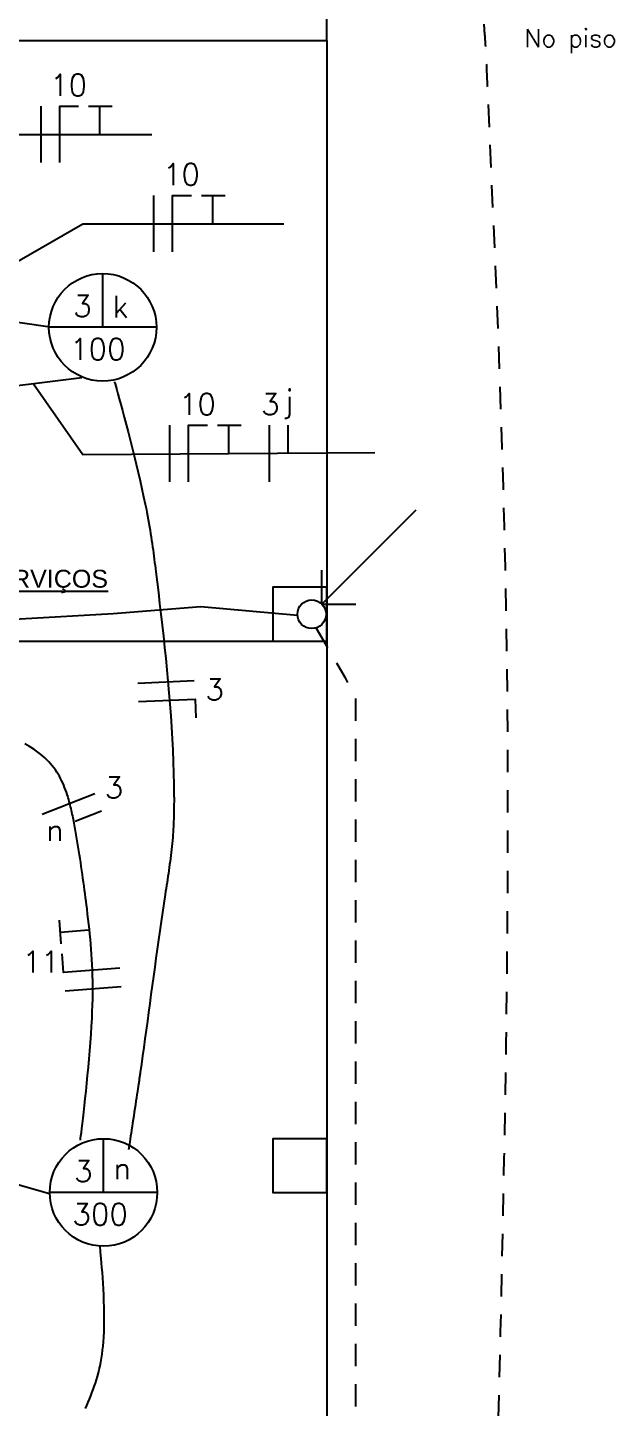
# Model space of a CAD drawing. Header units: millimetres. Extents: x 37 to 167, y 28 to 58.
# Drawn here: x 49.98 to 53.25, y 38.75 to 46.45 of the extents above; entities that cross this region are included whole.
import ezdxf

# ---------------------------------------------------------------- set-up
doc = ezdxf.new("R2010")
doc.units = ezdxf.units.MM
doc.linetypes.add('HIDDEN2', pattern=[0.1875, 0.125, -0.0625])
for name, color, linetype in [('ELE-ELETRODUTOS', 5, 'Continuous'), ('ELE-FIAÇÃO', 10, 'Continuous'), ('ELE-PONTO_ELÉTRICO', 14, 'Continuous'), ('PAREDE', 8, 'Continuous'), ('PISO', 4, 'Continuous'), ('TXT_0', 7, 'Continuous')]:
    doc.layers.add(name, color=color, linetype=linetype)
doc.styles.add('ADITIVOCAD', font='RomanS')
doc.styles.get("Standard").update_dxf_attribs({"font": 'Arial'})

# ---------------------------------------------------------------- blocks, each defined once
blk = doc.blocks.new('ADCE_LINCT')
for p, q in [((0, 0), (0, 0.2499)), ((0.2499, 0), (-0.2499, 0))]:
    blk.add_line(p, q)
blk.add_circle((0, 0), 0.2499)
at = {"flags": 8}
for tag, p in [('$A', (-0.089, 0.0992)), ('$B', (0.0909, 0.096)), ('$C', (-0.0013, -0.1014))]:
    blk.add_attdef(tag, p, '', height=0.1, dxfattribs=at)
blk = doc.blocks.new('ADCE_FNT')
at = {"flags": 128}
for points in [[(-0.1565, -0.15), (-0.1565, 0.15)], [(-0.0575, -0.15), (-0.0575, 0.15), (0.0425, 0.15)], [(0.0965, 0.15), (0.2215, 0.15)], [(0.1565, 0), (0.1565, 0.15)]]:
    blk.add_lwpolyline(points, dxfattribs=at)
at = {"flags": 8}
blk.add_attdef('A', (-0.0374, 0.212), '', height=0.1, dxfattribs=at)
blk = doc.blocks.new('ADCE_FR')
at = {"flags": 128}
for points in [[(-0.0495, -0.15), (-0.0495, 0.15)], [(0.0495, 0), (0.0495, 0.15)]]:
    blk.add_lwpolyline(points, dxfattribs=at)
at = {"flags": 8}
for tag, p in [('A', (-0.0393, 0.2618)), ('B', (0.0487, 0.2618))]:
    blk.add_attdef(tag, p, '', height=0.1, dxfattribs=at)
blk = doc.blocks.new('ADCE_FN')
at = {"flags": 128}
for points in [[(-0.0495, -0.15), (-0.0495, 0.15)], [(0.0495, -0.15), (0.0495, 0.15), (0.1495, 0.15)]]:
    blk.add_lwpolyline(points, dxfattribs=at)
at = {"flags": 8}
blk.add_attdef('A', (-0.043, 0.212), '', height=0.1, dxfattribs=at)
blk = doc.blocks.new('ADCE_TUB-DESCE2')
for p, q in [((0.3867, 0.3867), (0.0376, 0.0376)), ((0.0376, 0.0376), (0.0376, 0.1642)), ((0.0376, 0.0376), (0.1642, 0.0376))]:
    blk.add_line(p, q)
blk.add_circle((0, 0), 0.0532)

msp = doc.modelspace()

# ---------------------------------------------------------------- linework, layer by layer
msp.add_line((49.1577, 43.0251), (51.6485, 43.0251))
at = {"layer": 'ELE-ELETRODUTOS', "linetype": 'HIDDEN2', "flags": 128}
for points in [[(51.6083, 47.8136), (51.6091, 47.8134), (51.6114, 47.8128), (51.615, 47.8118), (51.62, 47.8105), (51.6261, 47.8088), (51.6332, 47.8069), (51.6413, 47.8046), (51.6503, 47.8021), (51.66, 47.7994), (51.6704, 47.7964), (51.6813, 47.7933), (51.6926, 47.79), (51.7043, 47.7865), (51.7161, 47.7829), (51.7281, 47.7792), (51.7401, 47.7754), (51.7519, 47.7716), (51.7636, 47.7677), (51.7749, 47.7638), (51.7859, 47.76), (51.793, 47.7574), (51.7998, 47.7548), (51.8065, 47.7522), (51.813, 47.7497), (51.8192, 47.7471), (51.8253, 47.7446), (51.8313, 47.742), (51.8371, 47.7395), (51.8427, 47.7369), (51.8483, 47.7344), (51.8537, 47.7318), (51.859, 47.7292), (51.8643, 47.7267), (51.8695, 47.7241), (51.8747, 47.7215), (51.8798, 47.7189), (51.8849, 47.7163), (51.8899, 47.7136), (51.895, 47.7109), (51.9001, 47.7082), (51.9131, 47.7013), (51.9262, 47.6942), (51.9395, 47.687), (51.9529, 47.6796), (51.9665, 47.6721), (51.9801, 47.6644), (51.9938, 47.6565), (52.0075, 47.6485), (52.0213, 47.6403), (52.035, 47.632), (52.0488, 47.6235), (52.0626, 47.6149), (52.0763, 47.6062), (52.0899, 47.5973), (52.1034, 47.5883), (52.1169, 47.5791), (52.1302, 47.5698), (52.1434, 47.5603), (52.1564, 47.5507), (52.1693, 47.541), (52.1693, 47.541), (52.1747, 47.5368), (52.1801, 47.5326), (52.1854, 47.5284), (52.1908, 47.5241), (52.196, 47.5198), (52.2013, 47.5154), (52.2065, 47.5111), (52.2116, 47.5067), (52.2168, 47.5022), (52.2219, 47.4978), (52.2269, 47.4932), (52.2319, 47.4887), (52.2368, 47.4841), (52.2417, 47.4795), (52.2466, 47.4748), (52.2514, 47.4701), (52.2562, 47.4653), (52.2609, 47.4605), (52.2656, 47.4556), (52.2703, 47.4507), (52.2769, 47.4435), (52.2835, 47.4362), (52.2899, 47.4288), (52.2962, 47.4213), (52.3025, 47.4136), (52.3086, 47.4059), (52.3146, 47.3981), (52.3205, 47.3902), (52.3263, 47.3823), (52.3319, 47.3742), (52.3375, 47.366), (52.3429, 47.3578), (52.3483, 47.3495), (52.3534, 47.3411), (52.3585, 47.3326), (52.3635, 47.3241), (52.3683, 47.3155), (52.373, 47.3068), (52.3775, 47.298), (52.3819, 47.2892), (52.3819, 47.2892), (52.3854, 47.2821), (52.3888, 47.2749), (52.392, 47.2677), (52.3952, 47.2605), (52.3984, 47.2532), (52.4014, 47.2459), (52.4044, 47.2385), (52.4072, 47.2311), (52.41, 47.2237), (52.4127, 47.2163), (52.4154, 47.2088), (52.4179, 47.2013), (52.4204, 47.1938), (52.4228, 47.1863), (52.4252, 47.1787), (52.4274, 47.1711), (52.4296, 47.1635), (52.4318, 47.1559), (52.4338, 47.1483), (52.4358, 47.1406), (52.4377, 47.1331), (52.4395, 47.1255), (52.4413, 47.1179), (52.443, 47.1103), (52.4447, 47.1027), (52.4463, 47.095), (52.4479, 47.0874), (52.4494, 47.0797), (52.4509, 47.0721), (52.4523, 47.0644), (52.4537, 47.0567), (52.4551, 47.049), (52.4564, 47.0414), (52.4577, 47.0337), (52.459, 47.026), (52.4602, 47.0183), (52.4615, 47.0105), (52.4627, 47.0028), (52.4639, 46.9951), (52.4651, 46.9874), (52.4658, 46.9828), (52.4665, 46.9781), (52.4672, 46.9735), (52.468, 46.9688), (52.4687, 46.9642), (52.4694, 46.9595), (52.4701, 46.9549), (52.4707, 46.9502), (52.4714, 46.9456), (52.4721, 46.9409), (52.4728, 46.9363), (52.4735, 46.9316), (52.4742, 46.927), (52.4748, 46.9223), (52.4755, 46.9177), (52.4762, 46.913), (52.4768, 46.9083), (52.4775, 46.9037), (52.4781, 46.899), (52.4788, 46.8944), (52.4813, 46.8758), (52.4837, 46.8573), (52.4861, 46.8387), (52.4884, 46.8201), (52.4906, 46.8015), (52.4928, 46.7829), (52.495, 46.7643), (52.4971, 46.7457), (52.4991, 46.7271), (52.5011, 46.7085), (52.503, 46.6899), (52.505, 46.6712), (52.5068, 46.6526), (52.5087, 46.634), (52.5105, 46.6153), (52.5123, 46.5967), (52.5141, 46.578), (52.5158, 46.5594), (52.5176, 46.5407), (52.5193, 46.5221), (52.5193, 46.5221), (52.5202, 46.5126), (52.5211, 46.5032), (52.5219, 46.4937), (52.5228, 46.4843), (52.5236, 46.4748), (52.5245, 46.4654), (52.5253, 46.4559), (52.5261, 46.4465), (52.5269, 46.437), (52.5277, 46.4275), (52.5284, 46.4181), (52.5292, 46.4086), (52.5299, 46.3992), (52.5306, 46.3897), (52.5313, 46.3802), (52.5319, 46.3708), (52.5325, 46.3613), (52.5331, 46.3518), (52.5337, 46.3424), (52.5342, 46.3329), (52.5342, 46.3328), (52.5342, 46.3327), (52.5342, 46.3327), (52.5342, 46.3326), (52.5342, 46.3325), (52.5342, 46.3324), (52.5342, 46.3324), (52.5342, 46.3323), (52.5342, 46.3322), (52.5342, 46.3321), (52.5342, 46.3321), (52.5342, 46.332), (52.5342, 46.3319), (52.5343, 46.3318), (52.5343, 46.3318), (52.5343, 46.3317), (52.5343, 46.3316), (52.5343, 46.3315), (52.5343, 46.3315), (52.5343, 46.3314), (52.535, 46.3182), (52.5356, 46.305), (52.5363, 46.2918), (52.537, 46.2786), (52.5376, 46.2654), (52.5383, 46.2521), (52.5389, 46.2389), (52.5395, 46.2257), (52.5401, 46.2125), (52.5407, 46.1993), (52.5413, 46.1861), (52.5419, 46.1729), (52.5425, 46.1597), (52.5431, 46.1465), (52.5437, 46.1333), (52.5443, 46.1201), (52.5449, 46.107), (52.5455, 46.0938), (52.546, 46.0807), (52.5466, 46.0676), (52.5567, 45.8388), (52.5665, 45.6146), (52.5762, 45.3942), (52.5855, 45.1767), (52.5944, 44.9613), (52.603, 44.7471), (52.6111, 44.5333), (52.6187, 44.319), (52.6258, 44.1035), (52.6323, 43.8858), (52.6382, 43.6652), (52.6434, 43.4407), (52.6479, 43.2115), (52.6516, 42.9769), (52.6545, 42.7358), (52.6565, 42.4876), (52.6576, 42.2313), (52.6578, 41.9662), (52.657, 41.6913), (52.6551, 41.4059), (52.652, 41.1015), (52.648, 40.7878), (52.643, 40.4675), (52.6373, 40.1433), (52.6309, 39.8178), (52.624, 39.4937), (52.6168, 39.1738), (52.6092, 38.8608), (52.6016, 38.5573), (52.5939, 38.266), (52.5864, 37.9897), (52.5791, 37.731), (52.5722, 37.4927), (52.5658, 37.2773), (52.56, 37.0877), (52.555, 36.9266), (52.5509, 36.7965), (52.5478, 36.7003), (52.5458, 36.6406), (52.5451, 36.6201)], [(51.5887, 43.0978), (51.7501, 42.8233), (51.8097, 42.7044), (51.8097, 36.6029)]]:
    msp.add_lwpolyline(points, dxfattribs=at)
at = {"layer": 'ELE-ELETRODUTOS', "flags": 128}
for points in [[(47.4698, 44.7898), (48.4849, 44.9357), (48.865, 44.9578, -0.6842), (49.2948, 44.8951), (50.0917, 44.7794)], [(46.8545, 40.7428), (48.9209, 40.2653, -0.6841), (49.2462, 40.1889), (50.1024, 39.9453)]]:
    msp.add_lwpolyline(points, format="xyb", dxfattribs=at)
for points in [[(50.2818, 44.4935), (49.6528, 44.4156)], [(50.4644, 44.4719), (50.4653, 44.4689), (50.4677, 44.4602), (50.4716, 44.4462), (50.4768, 44.4273), (50.4832, 44.4039), (50.4907, 44.3764), (50.4991, 44.3452), (50.5084, 44.3107), (50.5183, 44.2734), (50.5288, 44.2335), (50.5398, 44.1916), (50.551, 44.1481), (50.5624, 44.1033), (50.5738, 44.0576), (50.5851, 44.0114), (50.5962, 43.9653), (50.607, 43.9194), (50.6173, 43.8744), (50.627, 43.8305), (50.6359, 43.7881), (50.6404, 43.7661), (50.6446, 43.7445), (50.6486, 43.7235), (50.6524, 43.703), (50.656, 43.6829), (50.6595, 43.6632), (50.6627, 43.6439), (50.6658, 43.6249), (50.6687, 43.6063), (50.6715, 43.5879), (50.6742, 43.5698), (50.6767, 43.5518), (50.6792, 43.5341), (50.6816, 43.5165), (50.6839, 43.499), (50.6861, 43.4816), (50.6883, 43.4643), (50.6905, 43.4469), (50.6927, 43.4296), (50.6948, 43.4122), (50.6948, 43.4122), (50.702, 43.3542), (50.7091, 43.2953), (50.7163, 43.2357), (50.7234, 43.1753), (50.7304, 43.1142), (50.7372, 43.0525), (50.7439, 42.9903), (50.7504, 42.9276), (50.7567, 42.8645), (50.7626, 42.801), (50.7682, 42.7373), (50.7734, 42.6733), (50.7782, 42.6092), (50.7825, 42.545), (50.7863, 42.4807), (50.7896, 42.4165), (50.7922, 42.3524), (50.7943, 42.2885), (50.7957, 42.2247), (50.7963, 42.1613), (50.7963, 42.1613), (50.7964, 42.1505), (50.7964, 42.1397), (50.7964, 42.1289), (50.7963, 42.1181), (50.7962, 42.1073), (50.7961, 42.0966), (50.796, 42.0858), (50.7958, 42.0751), (50.7956, 42.0643), (50.7954, 42.0536), (50.7951, 42.0429), (50.7948, 42.0322), (50.7944, 42.0215), (50.794, 42.0108), (50.7935, 42.0001), (50.793, 41.9894), (50.7924, 41.9787), (50.7918, 41.9681), (50.7911, 41.9574), (50.7903, 41.9467), (50.7891, 41.93), (50.7876, 41.9133), (50.7861, 41.8966), (50.7844, 41.8799), (50.7826, 41.8632), (50.7807, 41.8466), (50.7787, 41.8299), (50.7766, 41.8132), (50.7744, 41.7965), (50.7721, 41.7799), (50.7698, 41.7632), (50.7674, 41.7465), (50.765, 41.7298), (50.7625, 41.713), (50.7599, 41.6963), (50.7574, 41.6795), (50.7548, 41.6628), (50.7522, 41.646), (50.7497, 41.6291), (50.7471, 41.6123), (50.7395, 41.562), (50.7319, 41.5114), (50.7245, 41.4607), (50.7172, 41.4099), (50.7099, 41.3589), (50.7028, 41.308), (50.6957, 41.2571), (50.6886, 41.2062), (50.6817, 41.1555), (50.6748, 41.1049), (50.6679, 41.0545), (50.6611, 41.0044), (50.6544, 40.9546), (50.6476, 40.9052), (50.641, 40.8562), (50.6343, 40.8077), (50.6277, 40.7596), (50.621, 40.7121), (50.6144, 40.6653), (50.6078, 40.6191), (50.6078, 40.6191), (50.607, 40.6134), (50.6062, 40.6078), (50.6054, 40.6022), (50.6046, 40.5965), (50.6037, 40.5908), (50.6029, 40.5851), (50.6021, 40.5794), (50.6012, 40.5736), (50.6004, 40.5677), (50.5995, 40.5618), (50.5986, 40.5558), (50.5977, 40.5497), (50.5968, 40.5436), (50.5959, 40.5373), (50.5949, 40.5309), (50.594, 40.5244), (50.593, 40.5178), (50.592, 40.5111), (50.5909, 40.5042), (50.5899, 40.4971), (50.5899, 40.4971), (50.5871, 40.4787), (50.5842, 40.4594), (50.5811, 40.4394), (50.578, 40.4191), (50.5749, 40.3985), (50.5717, 40.3778), (50.5685, 40.3573), (50.5654, 40.337), (50.5624, 40.3173), (50.5595, 40.2983), (50.5567, 40.2803), (50.5541, 40.2633), (50.5516, 40.2475), (50.5494, 40.2333), (50.5475, 40.2207), (50.5458, 40.21), (50.5445, 40.2013), (50.5435, 40.1949), (50.5429, 40.1909), (50.5426, 40.1895)], [(47.0272, 43.1751), (47.1844, 42.9509), (47.6202, 42.8516), (48.4306, 42.9127), (49.4168, 43.1188), (50.4565, 43.1799), (50.9458, 43.218), (51.4854, 43.17)], [(50.2741, 40.2415), (50.2745, 40.2444), (50.2756, 40.2529), (50.2773, 40.2665), (50.2795, 40.2849), (50.2823, 40.3077), (50.2855, 40.3346), (50.289, 40.3651), (50.2929, 40.3988), (50.297, 40.4355), (50.3013, 40.4746), (50.3057, 40.5159), (50.3101, 40.559), (50.3145, 40.6034), (50.3188, 40.6488), (50.3229, 40.6948), (50.3269, 40.741), (50.3305, 40.7871), (50.3338, 40.8327), (50.3367, 40.8774), (50.3391, 40.9208), (50.3407, 40.9583), (50.342, 40.9946), (50.3428, 41.0297), (50.3433, 41.0637), (50.3434, 41.0967), (50.3431, 41.1289), (50.3425, 41.1602), (50.3415, 41.1907), (50.3403, 41.2207), (50.3387, 41.25), (50.3369, 41.2789), (50.3349, 41.3074), (50.3325, 41.3356), (50.33, 41.3635), (50.3273, 41.3913), (50.3243, 41.4191), (50.3212, 41.4469), (50.318, 41.4749), (50.3146, 41.503), (50.311, 41.5315), (50.3084, 41.5522), (50.3058, 41.5731), (50.303, 41.5942), (50.3003, 41.6154), (50.2974, 41.6368), (50.2945, 41.6584), (50.2916, 41.68), (50.2885, 41.7018), (50.2854, 41.7236), (50.2823, 41.7456), (50.2791, 41.7676), (50.2758, 41.7897), (50.2724, 41.8119), (50.269, 41.8341), (50.2655, 41.8563), (50.2619, 41.8785), (50.2583, 41.9007), (50.2546, 41.923), (50.2508, 41.9452), (50.247, 41.9673), (50.2451, 41.9778), (50.2432, 41.9882), (50.2413, 41.9987), (50.2394, 42.0091), (50.2374, 42.0195), (50.2354, 42.0298), (50.2334, 42.0402), (50.2313, 42.0505), (50.2291, 42.0607), (50.2269, 42.071), (50.2246, 42.0811), (50.2222, 42.0913), (50.2198, 42.1014), (50.2173, 42.1114), (50.2147, 42.1214), (50.212, 42.1313), (50.2092, 42.1411), (50.2064, 42.1509), (50.2034, 42.1606), (50.2003, 42.1703), (50.2003, 42.1703), (50.1959, 42.1834), (50.1912, 42.1964), (50.1863, 42.2092), (50.181, 42.2219), (50.1755, 42.2345), (50.1696, 42.2469), (50.1634, 42.2591), (50.1567, 42.2712), (50.1497, 42.2832), (50.1422, 42.295), (50.1343, 42.3067), (50.1258, 42.3182), (50.1168, 42.3296), (50.1073, 42.3409), (50.0973, 42.352), (50.0866, 42.3629), (50.0753, 42.3737), (50.0634, 42.3844), (50.0508, 42.3949), (50.0375, 42.4052), (50.0147, 42.4216), (49.9904, 42.4375), (49.9648, 42.4529)], [(50.3025, 38.7446), (50.3101, 38.7623), (50.3176, 38.7799), (50.3248, 38.7975), (50.3318, 38.8152), (50.3386, 38.8329), (50.3452, 38.8508), (50.3516, 38.8688), (50.3577, 38.8871), (50.3635, 38.9057), (50.369, 38.9246), (50.3742, 38.9438), (50.3791, 38.9636), (50.3836, 38.9838), (50.3878, 39.0045), (50.3916, 39.0258), (50.3951, 39.0477), (50.3981, 39.0703), (50.4008, 39.0937), (50.403, 39.1178), (50.4047, 39.1428), (50.4047, 39.1428), (50.4063, 39.1747), (50.4072, 39.2078), (50.4076, 39.2415), (50.4074, 39.2758), (50.4068, 39.3102), (50.4057, 39.3445), (50.4044, 39.3784), (50.4027, 39.4116), (50.4009, 39.4438), (50.3989, 39.4748), (50.3968, 39.5042), (50.3946, 39.5317), (50.3925, 39.5571), (50.3905, 39.58), (50.3886, 39.6002), (50.3869, 39.6174), (50.3855, 39.6312), (50.3845, 39.6415), (50.3838, 39.6479), (50.3835, 39.6501)]]:
    msp.add_lwpolyline(points, dxfattribs=at)
at = {"layer": 'ELE-FIAÇÃO', "flags": 128}
for points in [[(49.0869, 45.8513), (50.6731, 45.8513)], [(49.0753, 44.6552), (50.288, 45.353), (51.4093, 45.353)], [(50.0118, 44.46), (50.2874, 44.066), (51.9173, 44.0776)]]:
    msp.add_lwpolyline(points, dxfattribs=at)
at = {"layer": 'PAREDE'}
msp.add_line((49.1485, 46.3751), (51.6485, 46.3751), dxfattribs=at)
at = {"layer": 'PAREDE', "flags": 128}
for points in [[(51.6485, 43.3251), (51.3485, 43.3251), (51.3485, 43.0251), (51.6485, 43.0251)], [(51.6485, 40.2501), (51.3485, 40.2501), (51.3485, 39.9501), (51.6485, 39.9501)]]:
    msp.add_lwpolyline(points, close=True, dxfattribs=at)
at = {"layer": 'PISO'}
for q in [(51.6485, 46.5251), (51.6485, 37.1751)]:
    msp.add_line((51.6485, 46.3751), q, dxfattribs=at)

# ---------------------------------------------------------------- block references
at = {"layer": 'ELE-ELETRODUTOS', "xscale": 1.5, "yscale": 1.5, "zscale": 1.5}
msp.add_blockref('ADCE_TUB-DESCE2', (51.565, 43.1751), dxfattribs=at)
at = {"layer": 'ELE-FIAÇÃO'}
ref = msp.add_blockref('ADCE_FNT', (50.2189, 45.8513), dxfattribs=dict(at, xscale=1.05, yscale=1.05, zscale=1.05))
ref.add_attrib('A', '10', (50.1056, 46.0664), dxfattribs={"layer": 'TXT_0', "height": 0.12, "style": 'ADITIVOCAD'})
ref = msp.add_blockref('ADCE_FNT', (50.8487, 45.353), dxfattribs=dict(at, xscale=1.05, yscale=1.05, zscale=1.05))
ref.add_attrib('A', '10', (50.7354, 45.568), dxfattribs={"layer": 'TXT_0', "height": 0.12, "style": 'ADITIVOCAD'})
ref = msp.add_blockref('ADCE_FNT', (50.938, 44.0718), dxfattribs=dict(at, xscale=1.05, yscale=1.05, zscale=1.05))
ref.add_attrib('A', '10', (50.8247, 44.2868), dxfattribs={"layer": 'TXT_0', "height": 0.12, "style": 'ADITIVOCAD'})
ref = msp.add_blockref('ADCE_FR', (51.3808, 44.0718), dxfattribs=dict(at, xscale=1.05, yscale=1.05, zscale=1.05))
ref.add_attrib('A', '3', (51.2823, 44.2866), dxfattribs={"layer": 'TXT_0', "height": 0.12, "style": 'ADITIVOCAD'})
ref.add_attrib('B', 'j', (51.409, 44.3066), dxfattribs={"layer": 'TXT_0', "height": 0.12, "style": 'ADITIVOCAD'})
ref = msp.add_blockref('ADCE_FN', (50.7538, 42.7467), dxfattribs=dict(at, xscale=1.05, yscale=1.05, zscale=1.05, rotation=272.6161))
ref.add_attrib('A', '3', (50.9716, 42.6955), dxfattribs={"layer": 'TXT_0', "height": 0.12, "style": 'ADITIVOCAD'})
ref = msp.add_blockref('ADCE_FR', (50.2264, 42.0695), dxfattribs=dict(at, xscale=1.05, yscale=1.05, zscale=1.05, rotation=291.539))
ref.add_attrib('A', '3', (50.4097, 42.1488), dxfattribs={"layer": 'TXT_0', "height": 0.12, "style": 'ADITIVOCAD'})
ref.add_attrib('B', 'n', (50.0827, 41.9117), dxfattribs={"layer": 'TXT_0', "height": 0.12, "style": 'ADITIVOCAD'})
ref = msp.add_blockref('ADCE_FNT', (50.3325, 41.2488), dxfattribs=dict(at, xscale=1.05, yscale=1.05, zscale=1.05, rotation=94.4902))
ref.add_attrib('A', '11', (49.9518, 41.1768), dxfattribs={"layer": 'TXT_0', "height": 0.12, "style": 'ADITIVOCAD'})
at = {"layer": 'ELE-PONTO_ELÉTRICO'}
ref = msp.add_blockref('ADCE_LINCT', (50.3985, 44.7751), dxfattribs=dict(at, xscale=1.2, yscale=1.2, zscale=1.2))
ref.add_attrib('$A', '3', (50.2345, 44.8341), dxfattribs={"layer": 'TXT_0', "height": 0.12, "style": 'ADITIVOCAD'})
ref.add_attrib('$B', 'k', (50.4533, 44.8302), dxfattribs={"layer": 'TXT_0', "height": 0.12, "style": 'ADITIVOCAD'})
ref.add_attrib('$C', '100', (50.2169, 44.5934), dxfattribs={"layer": 'TXT_0', "height": 0.12, "style": 'ADITIVOCAD'})
ref = msp.add_blockref('ADCE_LINCT', (50.4031, 39.9501), dxfattribs=dict(at, xscale=1.2, yscale=1.2, zscale=1.2))
ref.add_attrib('$A', '3', (50.2392, 40.0091), dxfattribs={"layer": 'TXT_0', "height": 0.12, "style": 'ADITIVOCAD'})
ref.add_attrib('$B', 'n', (50.4579, 40.0252), dxfattribs={"layer": 'TXT_0', "height": 0.12, "style": 'ADITIVOCAD'})
ref.add_attrib('$C', '300', (50.2301, 39.7684), dxfattribs={"layer": 'TXT_0', "height": 0.12, "style": 'ADITIVOCAD'})

# ---------------------------------------------------------------- texts
msp.add_text('%%UÁREA/SERVIÇOS', height=0.1).set_placement((49.2873, 43.323))
at = {"layer": 'TXT_0', "style": 'ADITIVOCAD'}
msp.add_text('No piso', height=0.1, dxfattribs=at).set_placement((52.752, 46.3381))

doc.saveas('drawing.dxf')
